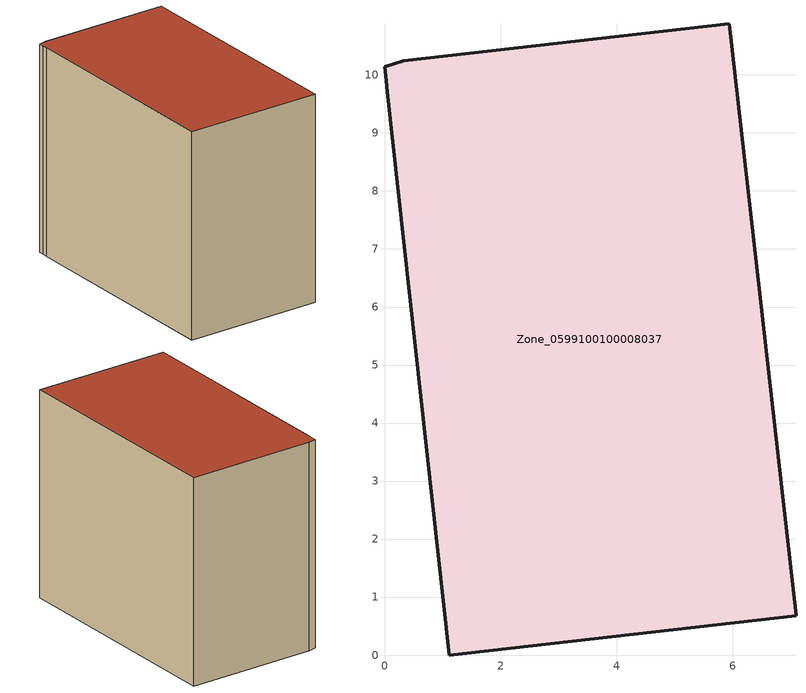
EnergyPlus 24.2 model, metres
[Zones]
Zone_0599100100008037
 floor ground (C_G): 1.12,0 0.05,9.71 0.03,9.9 0,10.14 0.33,10.24 5.94,10.88 7.09,0.67 z0
 wall outside (C_F): 1.12,0 7.09,0.67 5.94,10.88 0.33,10.24 0,10.14 0.03,9.9 0.05,9.71 1.12,0 z0:9.02
 roof outside (C_R): 0.05,9.71 1.12,0 7.09,0.67 5.94,10.88 0.33,10.24 0,10.14 0.03,9.9 z9.02
[BUILDING]
Pand.0599100100008037: North Axis=0; Terrain=City; Loads Convergence Tolerance Value=0.04; Temperature Convergence Tolerance Value=0.4; Solar Distribution=FullExterior; Maximum Number of Warmup Days=25; Minimum Number of Warmup Days=1
[Site:Location]
Rotterdam.The.Hague.AP_ZH_NLD Design_Conditions: Latitude=51.96; Longitude=4.45; Time Zone=1; Elevation=-4.5
[SITE:GROUNDTEMPERATURE:BUILDINGSURFACE]
18, 18, 18, 18, 18, 18, 18, 18, 18, 18, 18, 18
[MATERIAL] Thermal Absorptance=0.9; Solar Absorptance=0.7; Visible Absorptance=0.7
Name | Roughness | Thickness | Conductivity | Density | Specific Heat
G.TC.2015-2018 | MediumSmooth | 0.15 | 0.0428571 | 540 | 1210
F.TC.2015-2018 | Rough | 0.3 | 0.0666667 | 1920 | 840
R.TC.2015-2018 | MediumRough | 0.2 | 0.0333333 | 1500 | 1000
[CONSTRUCTION]
C_G: G.TC.2015-2018
C_F: F.TC.2015-2018
C_R: R.TC.2015-2018
[ZONE]
Zone_0599100100008037: Type=1; Multiplier=1; Ceiling Height=Autocalculate; Volume=Autocalculate; Floor Area=autocalculate; Part of Total Floor Area=Yes
[ZONEINFILTRATION:DESIGNFLOWRATE]
Infil_Zone_0599100100008037: Zone or ZoneList or Space or SpaceList=Zone_0599100100008037; Schedule=AlwaysOn; Design Flow Rate Calculation Method=Flow/Area; Flow Rate per Floor Area=0.0015; Constant Term Coefficient=1; Temperature Term Coefficient=0; Velocity Term Coefficient=0; Velocity Squared Term Coefficient=0
[HVACTEMPLATE:ZONE:IDEALLOADSAIRSYSTEM]
Zone_0599100100008037: Maximum Heating Supply Air Temperature=50; Minimum Cooling Supply Air Temperature=13; Maximum Heating Supply Air Humidity Ratio=0.0156; Minimum Cooling Supply Air Humidity Ratio=0.0077; Heating Limit=NoLimit; Cooling Limit=NoLimit; Dehumidification Control Type=ConstantSensibleHeatRatio; Cooling Sensible Heat Ratio=0.7; Dehumidification Setpoint=60; Humidification Control Type=None; Humidification Setpoint=30; Outdoor Air Method=None; Outdoor Air Flow Rate per Person=0.00944; Outdoor Air Flow Rate per Zone Floor Area=0; Outdoor Air Flow Rate per Zone=0; Demand Controlled Ventilation Type=None; Outdoor Air Economizer Type=NoEconomizer; Heat Recovery Type=None; Sensible Heat Recovery Effectiveness=0.7; Latent Heat Recovery Effectiveness=0.65
[ZONECONTROL:THERMOSTAT]
ThermostatControl_Zone_0599100100008037: Zone or ZoneList=Zone_0599100100008037; Control Type Schedule=DualSetpointControlType; Control 1=Thermostat_Zone_0599100100008037; Temperature Difference Between Cutout And Setpoint=0
[THERMOSTATSETPOINT:DUALSETPOINT]
Thermostat_Zone_0599100100008037: Heating Setpoint Temperature Schedule=HeatingSetpoint_Zone_0599100100008037; Cooling Setpoint Temperature Schedule=CoolingSetpoint_Zone_0599100100008037
[SCHEDULE:COMPACT]
HeatingSetpoint_Zone_0599100100008037: Through: 12/31, For: AllDays, Until: 24:00, 21
CoolingSetpoint_Zone_0599100100008037: Through: 12/31, For: AllDays, Until: 24:00, 24
DualSetpointControlType: Through: 12/31, For: AllDays, Until: 24:00, 4
AlwaysOn: Through: 12/31, For: AllDays, Until: 24:00, 1
